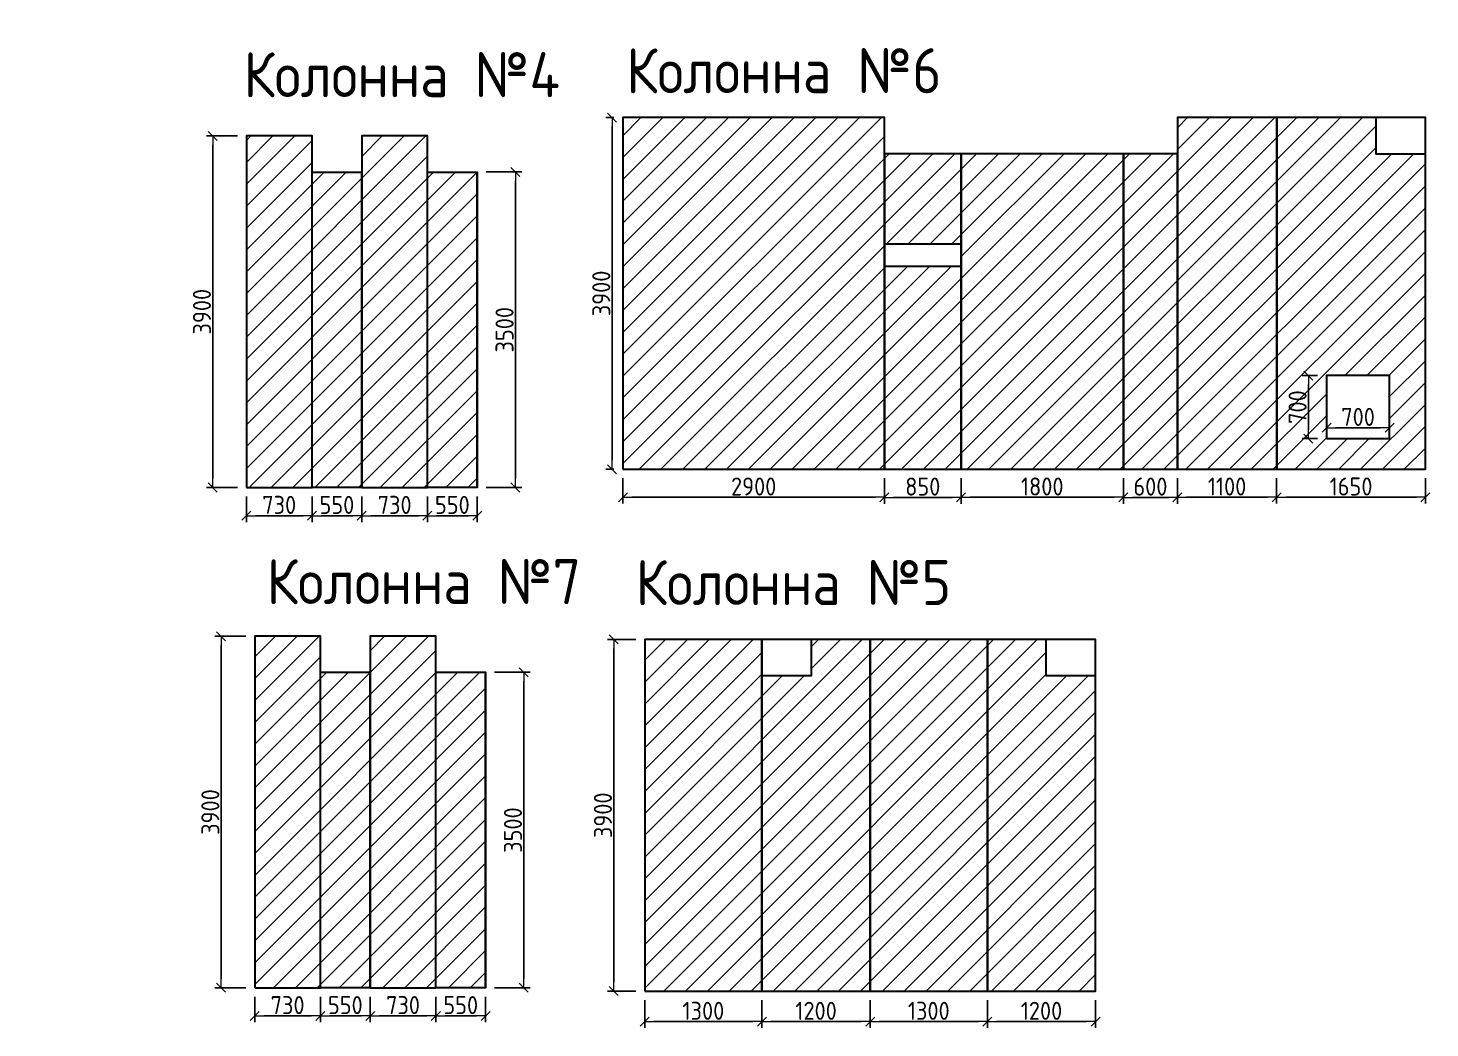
# Model space of a CAD drawing. Header units: millimetres. Extents: x 209 to 1046824, y -248937 to 510758.
# Drawn here: x 191689 to 207237, y 249976 to 261068 of the extents above; entities that cross this region are included whole.
import ezdxf

# ---------------------------------------------------------------- set-up
doc = ezdxf.new("R2010")
doc.units = ezdxf.units.MM
doc.layers.add('$AUDIT_BAD_LAYER1', color=7, linetype='Continuous')
for name, color, linetype, lineweight in [('Основные линии', 7, 'Continuous', 30), ('осново', 7, 'Continuous', 30), ('Пластиковые уголки', 1, 'Continuous', 30), ('Размеры', 7, 'Continuous', 15)]:
    doc.layers.add(name, color=color, linetype=linetype, lineweight=lineweight)
doc.styles.add('СПДС', font='isocpeur.ttf', dxfattribs={"width": 0.9})
doc.dimstyles.new('Размера А3', dxfattribs={"dimtxt": 200, "dimasz": 100, "dimexe": 70, "dimexo": 100, "dimgap": 20, "dimtad": 1, "dimdec": 0, "dimrnd": 10, "dimzin": 0, "dimdsep": 46, "dimtxsty": 'СПДС', "dimblk": 'ARROWHEAD_6', "dimcen": 1, "dimclrd": 256, "dimclre": 256, "dimclrt": 256, "dimazin": 0, "dimtfac": 1, "dimtdec": 0, "dimtmove": 2, "dimatfit": 3, "dimfxl": 1, "dimtolj": 1, "dimtzin": 0, "dimarcsym": 0})

# ---------------------------------------------------------------- blocks, each defined once
blk = doc.blocks.new('ARROWHEAD_6')
at = {"color": 0, "linetype": 'Continuous'}
for p, q in [((0, 0), (-1, 0)), ((-0.5, -0.5), (0.5, 0.5))]:
    blk.add_line(p, q, dxfattribs=at)
blk = doc.blocks.new('*D1653')
at = {"layer": 'Defpoints', "color": 0, "lineweight": 30, "transparency": 16777216}
for p in [(198287, 260074), (198167, 256174), (198287, 256174)]:
    blk.add_point(p, dxfattribs=at)
at = {"layer": 'Размеры', "lineweight": -2, "transparency": 16777216}
for p, q in [((198187, 260074), (198097, 260074)), ((198167, 259974), (198167, 256274)), ((198187, 256174), (198097, 256174))]:
    blk.add_line(p, q, dxfattribs=at)
at = {"layer": 'Размеры', "lineweight": -2, "transparency": 16777216, "xscale": 100, "yscale": 100, "zscale": 100}
for p, rotation in [((198167, 260074), 90), ((198167, 256174), 270)]:
    blk.add_blockref('ARROWHEAD_6', p, dxfattribs=dict(at, rotation=rotation))
at = {"layer": 'Размеры', "transparency": 16777216, "insert": (198047, 258124), "char_height": 200, "attachment_point": 5, "rotation": 90, "style": 'СПДС'}
blk.add_mtext('\\A1;3900', dxfattribs=at)
blk = doc.blocks.new('*D1654')
at = {"layer": 'Defpoints', "color": 0, "lineweight": 30, "transparency": 16777216}
for p in [(198287, 256174), (201187, 256174), (201187, 255862)]:
    blk.add_point(p, dxfattribs=at)
at = {"layer": 'Размеры', "lineweight": -2, "transparency": 16777216}
for p, q in [((198287, 256074), (198287, 255792)), ((201187, 256074), (201187, 255792)), ((198387, 255862), (201087, 255862))]:
    blk.add_line(p, q, dxfattribs=at)
at = {"layer": 'Размеры', "lineweight": -2, "transparency": 16777216, "xscale": 100, "yscale": 100, "zscale": 100, "rotation": 180}
blk.add_blockref('ARROWHEAD_6', (198287, 255862), dxfattribs=at)
at = {"layer": 'Размеры', "lineweight": -2, "transparency": 16777216, "xscale": 100, "yscale": 100, "zscale": 100}
blk.add_blockref('ARROWHEAD_6', (201187, 255862), dxfattribs=at)
at = {"layer": 'Размеры', "transparency": 16777216, "insert": (199737, 255982), "char_height": 200, "attachment_point": 5, "style": 'СПДС'}
blk.add_mtext('\\A1;2900', dxfattribs=at)
blk = doc.blocks.new('*D1655')
at = {"layer": 'Defpoints', "color": 0, "lineweight": 30, "transparency": 16777216}
for p in [(201187, 256174), (202037, 256174), (202037, 255861)]:
    blk.add_point(p, dxfattribs=at)
at = {"layer": 'Размеры', "lineweight": -2, "transparency": 16777216}
for p, q in [((201187, 256074), (201187, 255791)), ((202037, 256074), (202037, 255791)), ((201287, 255861), (201937, 255861))]:
    blk.add_line(p, q, dxfattribs=at)
at = {"layer": 'Размеры', "lineweight": -2, "transparency": 16777216, "xscale": 100, "yscale": 100, "zscale": 100, "rotation": 180}
blk.add_blockref('ARROWHEAD_6', (201187, 255861), dxfattribs=at)
at = {"layer": 'Размеры', "lineweight": -2, "transparency": 16777216, "xscale": 100, "yscale": 100, "zscale": 100}
blk.add_blockref('ARROWHEAD_6', (202037, 255861), dxfattribs=at)
at = {"layer": 'Размеры', "transparency": 16777216, "insert": (201612, 255981), "char_height": 200, "attachment_point": 5, "style": 'СПДС'}
blk.add_mtext('\\A1;850', dxfattribs=at)
blk = doc.blocks.new('*D1656')
at = {"layer": 'Defpoints', "color": 0, "lineweight": 30, "transparency": 16777216}
for p in [(202037, 256174), (203837, 256174), (203837, 255862)]:
    blk.add_point(p, dxfattribs=at)
at = {"layer": 'Размеры', "lineweight": -2, "transparency": 16777216}
for p, q in [((202037, 256074), (202037, 255792)), ((203837, 256074), (203837, 255792)), ((202137, 255862), (203737, 255862))]:
    blk.add_line(p, q, dxfattribs=at)
at = {"layer": 'Размеры', "lineweight": -2, "transparency": 16777216, "xscale": 100, "yscale": 100, "zscale": 100, "rotation": 180}
blk.add_blockref('ARROWHEAD_6', (202037, 255862), dxfattribs=at)
at = {"layer": 'Размеры', "lineweight": -2, "transparency": 16777216, "xscale": 100, "yscale": 100, "zscale": 100}
blk.add_blockref('ARROWHEAD_6', (203837, 255862), dxfattribs=at)
at = {"layer": 'Размеры', "transparency": 16777216, "insert": (202937, 255982), "char_height": 200, "attachment_point": 5, "style": 'СПДС'}
blk.add_mtext('\\A1;1800', dxfattribs=at)
blk = doc.blocks.new('*D1657')
at = {"layer": 'Defpoints', "color": 0, "lineweight": 30, "transparency": 16777216}
for p in [(203837, 256174), (204437, 256174), (204437, 255861)]:
    blk.add_point(p, dxfattribs=at)
at = {"layer": 'Размеры', "lineweight": -2, "transparency": 16777216}
for p, q in [((203837, 256074), (203837, 255791)), ((204437, 256074), (204437, 255791)), ((203937, 255861), (204337, 255861))]:
    blk.add_line(p, q, dxfattribs=at)
at = {"layer": 'Размеры', "lineweight": -2, "transparency": 16777216, "xscale": 100, "yscale": 100, "zscale": 100, "rotation": 180}
blk.add_blockref('ARROWHEAD_6', (203837, 255861), dxfattribs=at)
at = {"layer": 'Размеры', "lineweight": -2, "transparency": 16777216, "xscale": 100, "yscale": 100, "zscale": 100}
blk.add_blockref('ARROWHEAD_6', (204437, 255861), dxfattribs=at)
at = {"layer": 'Размеры', "transparency": 16777216, "insert": (204137, 255981), "char_height": 200, "attachment_point": 5, "style": 'СПДС'}
blk.add_mtext('\\A1;600', dxfattribs=at)
blk = doc.blocks.new('*D1658')
at = {"layer": 'Defpoints', "color": 0, "lineweight": 30, "transparency": 16777216}
for p in [(204437, 256174), (205537, 256174), (205537, 255862)]:
    blk.add_point(p, dxfattribs=at)
at = {"layer": 'Размеры', "lineweight": -2, "transparency": 16777216}
for p, q in [((204437, 256074), (204437, 255792)), ((205537, 256074), (205537, 255792)), ((204537, 255862), (205437, 255862))]:
    blk.add_line(p, q, dxfattribs=at)
at = {"layer": 'Размеры', "lineweight": -2, "transparency": 16777216, "xscale": 100, "yscale": 100, "zscale": 100, "rotation": 180}
blk.add_blockref('ARROWHEAD_6', (204437, 255862), dxfattribs=at)
at = {"layer": 'Размеры', "lineweight": -2, "transparency": 16777216, "xscale": 100, "yscale": 100, "zscale": 100}
blk.add_blockref('ARROWHEAD_6', (205537, 255862), dxfattribs=at)
at = {"layer": 'Размеры', "transparency": 16777216, "insert": (204987, 255982), "char_height": 200, "attachment_point": 5, "style": 'СПДС'}
blk.add_mtext('\\A1;1100', dxfattribs=at)
blk = doc.blocks.new('*D1659')
at = {"layer": 'Defpoints', "color": 0, "lineweight": 30, "transparency": 16777216}
for p in [(205537, 256174), (207187, 256174), (207187, 255862)]:
    blk.add_point(p, dxfattribs=at)
at = {"layer": 'Размеры', "lineweight": -2, "transparency": 16777216}
for p, q in [((205537, 256074), (205537, 255792)), ((207187, 256074), (207187, 255792)), ((205637, 255862), (207087, 255862))]:
    blk.add_line(p, q, dxfattribs=at)
at = {"layer": 'Размеры', "lineweight": -2, "transparency": 16777216, "xscale": 100, "yscale": 100, "zscale": 100, "rotation": 180}
blk.add_blockref('ARROWHEAD_6', (205537, 255862), dxfattribs=at)
at = {"layer": 'Размеры', "lineweight": -2, "transparency": 16777216, "xscale": 100, "yscale": 100, "zscale": 100}
blk.add_blockref('ARROWHEAD_6', (207187, 255862), dxfattribs=at)
at = {"layer": 'Размеры', "transparency": 16777216, "insert": (206362, 255982), "char_height": 200, "attachment_point": 5, "style": 'СПДС'}
blk.add_mtext('\\A1;1650', dxfattribs=at)
blk = doc.blocks.new('*D1660')
at = {"layer": 'Defpoints', "color": 0, "lineweight": 30, "transparency": 16777216}
for p in [(206790, 256634), (206090, 256513), (206790, 256513)]:
    blk.add_point(p, dxfattribs=at)
at = {"layer": 'Размеры', "lineweight": -2, "transparency": 16777216}
for p, q in [((206090, 256613), (206090, 256704)), ((206790, 256613), (206790, 256704)), ((206190, 256634), (206690, 256634))]:
    blk.add_line(p, q, dxfattribs=at)
at = {"layer": 'Размеры', "lineweight": -2, "transparency": 16777216, "xscale": 100, "yscale": 100, "zscale": 100, "rotation": 180}
blk.add_blockref('ARROWHEAD_6', (206090, 256634), dxfattribs=at)
at = {"layer": 'Размеры', "lineweight": -2, "transparency": 16777216, "xscale": 100, "yscale": 100, "zscale": 100}
blk.add_blockref('ARROWHEAD_6', (206790, 256634), dxfattribs=at)
at = {"layer": 'Размеры', "transparency": 16777216, "insert": (206440, 256754), "char_height": 200, "attachment_point": 5, "style": 'СПДС'}
blk.add_mtext('\\A1;700', dxfattribs=at)
blk = doc.blocks.new('*D1661')
at = {"layer": 'Defpoints', "color": 0, "lineweight": 30, "transparency": 16777216}
for p in [(206090, 257213), (205889, 256513), (206090, 256513)]:
    blk.add_point(p, dxfattribs=at)
at = {"layer": 'Размеры', "lineweight": -2, "transparency": 16777216}
for p, q in [((205990, 257213), (205819, 257213)), ((205889, 257113), (205889, 256613)), ((205990, 256513), (205819, 256513))]:
    blk.add_line(p, q, dxfattribs=at)
at = {"layer": 'Размеры', "lineweight": -2, "transparency": 16777216, "xscale": 100, "yscale": 100, "zscale": 100}
for p, rotation in [((205889, 257213), 90), ((205889, 256513), 270)]:
    blk.add_blockref('ARROWHEAD_6', p, dxfattribs=dict(at, rotation=rotation))
at = {"layer": 'Размеры', "transparency": 16777216, "insert": (205769, 256863), "char_height": 200, "attachment_point": 5, "rotation": 90, "style": 'СПДС'}
blk.add_mtext('\\A1;700', dxfattribs=at)
blk = doc.blocks.new('*D1671')
at = {"layer": 'Defpoints', "color": 0, "lineweight": 30, "transparency": 16777216}
for p in [(194111, 259871), (193738, 255971), (194111, 255971)]:
    blk.add_point(p, dxfattribs=at)
at = {"layer": 'Размеры', "lineweight": -2, "transparency": 16777216}
for p, q in [((194011, 259871), (193668, 259871)), ((193738, 259771), (193738, 256071)), ((194011, 255971), (193668, 255971))]:
    blk.add_line(p, q, dxfattribs=at)
at = {"layer": 'Размеры', "lineweight": -2, "transparency": 16777216, "xscale": 100, "yscale": 100, "zscale": 100}
for p, rotation in [((193738, 259871), 90), ((193738, 255971), 270)]:
    blk.add_blockref('ARROWHEAD_6', p, dxfattribs=dict(at, rotation=rotation))
at = {"layer": 'Размеры', "transparency": 16777216, "insert": (193618, 257921), "char_height": 200, "attachment_point": 5, "rotation": 90, "style": 'СПДС'}
blk.add_mtext('\\A1;3900', dxfattribs=at)
blk = doc.blocks.new('*D1672')
at = {"layer": 'Defpoints', "color": 0, "lineweight": 30, "transparency": 16777216}
for p in [(194111, 255971), (194839, 255971), (194839, 255658)]:
    blk.add_point(p, dxfattribs=at)
at = {"layer": 'Размеры', "lineweight": -2, "transparency": 16777216}
for p, q in [((194111, 255871), (194111, 255588)), ((194839, 255871), (194839, 255588)), ((194211, 255658), (194739, 255658))]:
    blk.add_line(p, q, dxfattribs=at)
at = {"layer": 'Размеры', "lineweight": -2, "transparency": 16777216, "xscale": 100, "yscale": 100, "zscale": 100, "rotation": 180}
blk.add_blockref('ARROWHEAD_6', (194111, 255658), dxfattribs=at)
at = {"layer": 'Размеры', "lineweight": -2, "transparency": 16777216, "xscale": 100, "yscale": 100, "zscale": 100}
blk.add_blockref('ARROWHEAD_6', (194839, 255658), dxfattribs=at)
at = {"layer": 'Размеры', "transparency": 16777216, "insert": (194475, 255778), "char_height": 200, "attachment_point": 5, "style": 'СПДС'}
blk.add_mtext('\\A1;730', dxfattribs=at)
blk = doc.blocks.new('*D1673')
at = {"layer": 'Defpoints', "color": 0, "lineweight": 30, "transparency": 16777216}
for p in [(194839, 255971), (195391, 255971), (194839, 255658)]:
    blk.add_point(p, dxfattribs=at)
at = {"layer": 'Размеры', "lineweight": -2, "transparency": 16777216}
for p, q in [((194839, 255871), (194839, 255588)), ((195391, 255871), (195391, 255588)), ((195291, 255658), (194939, 255658))]:
    blk.add_line(p, q, dxfattribs=at)
at = {"layer": 'Размеры', "lineweight": -2, "transparency": 16777216, "xscale": 100, "yscale": 100, "zscale": 100, "rotation": 180}
blk.add_blockref('ARROWHEAD_6', (194839, 255658), dxfattribs=at)
at = {"layer": 'Размеры', "lineweight": -2, "transparency": 16777216, "xscale": 100, "yscale": 100, "zscale": 100}
blk.add_blockref('ARROWHEAD_6', (195391, 255658), dxfattribs=at)
at = {"layer": 'Размеры', "transparency": 16777216, "insert": (195115, 255778), "char_height": 200, "attachment_point": 5, "style": 'СПДС'}
blk.add_mtext('\\A1;550', dxfattribs=at)
blk = doc.blocks.new('*D1647')
at = {"layer": 'Defpoints', "color": 0, "lineweight": 30, "transparency": 16777216}
for p in [(195391, 255971), (196119, 255971), (196119, 255658)]:
    blk.add_point(p, dxfattribs=at)
at = {"layer": 'Размеры', "lineweight": -2, "transparency": 16777216}
for p, q in [((195391, 255871), (195391, 255588)), ((196119, 255871), (196119, 255588)), ((195491, 255658), (196019, 255658))]:
    blk.add_line(p, q, dxfattribs=at)
at = {"layer": 'Размеры', "lineweight": -2, "transparency": 16777216, "xscale": 100, "yscale": 100, "zscale": 100, "rotation": 180}
blk.add_blockref('ARROWHEAD_6', (195391, 255658), dxfattribs=at)
at = {"layer": 'Размеры', "lineweight": -2, "transparency": 16777216, "xscale": 100, "yscale": 100, "zscale": 100}
blk.add_blockref('ARROWHEAD_6', (196119, 255658), dxfattribs=at)
at = {"layer": 'Размеры', "transparency": 16777216, "insert": (195755, 255778), "char_height": 200, "attachment_point": 5, "style": 'СПДС'}
blk.add_mtext('\\A1;730', dxfattribs=at)
blk = doc.blocks.new('*D1648')
at = {"layer": 'Defpoints', "color": 0, "lineweight": 30, "transparency": 16777216}
for p in [(196119, 255971), (196671, 255971), (196119, 255658)]:
    blk.add_point(p, dxfattribs=at)
at = {"layer": 'Размеры', "lineweight": -2, "transparency": 16777216}
for p, q in [((196119, 255871), (196119, 255588)), ((196671, 255871), (196671, 255588)), ((196571, 255658), (196219, 255658))]:
    blk.add_line(p, q, dxfattribs=at)
at = {"layer": 'Размеры', "lineweight": -2, "transparency": 16777216, "xscale": 100, "yscale": 100, "zscale": 100, "rotation": 180}
blk.add_blockref('ARROWHEAD_6', (196119, 255658), dxfattribs=at)
at = {"layer": 'Размеры', "lineweight": -2, "transparency": 16777216, "xscale": 100, "yscale": 100, "zscale": 100}
blk.add_blockref('ARROWHEAD_6', (196671, 255658), dxfattribs=at)
at = {"layer": 'Размеры', "transparency": 16777216, "insert": (196395, 255778), "char_height": 200, "attachment_point": 5, "style": 'СПДС'}
blk.add_mtext('\\A1;550', dxfattribs=at)
blk = doc.blocks.new('*D1674')
at = {"layer": 'Defpoints', "color": 0, "lineweight": 30, "transparency": 16777216}
for p in [(196671, 259471), (197094, 259471), (196671, 255971)]:
    blk.add_point(p, dxfattribs=at)
at = {"layer": 'Размеры', "lineweight": -2, "transparency": 16777216}
for p, q in [((196771, 259471), (197164, 259471)), ((197094, 256071), (197094, 259371)), ((196771, 255971), (197164, 255971))]:
    blk.add_line(p, q, dxfattribs=at)
at = {"layer": 'Размеры', "lineweight": -2, "transparency": 16777216, "xscale": 100, "yscale": 100, "zscale": 100}
for p, rotation in [((197094, 259471), 90), ((197094, 255971), 270)]:
    blk.add_blockref('ARROWHEAD_6', p, dxfattribs=dict(at, rotation=rotation))
at = {"layer": 'Размеры', "transparency": 16777216, "insert": (196974, 257721), "char_height": 200, "attachment_point": 5, "rotation": 90, "style": 'СПДС'}
blk.add_mtext('\\A1;3500', dxfattribs=at)
blk = doc.blocks.new('*D1675')
at = {"layer": 'Defpoints', "color": 0, "lineweight": 30, "transparency": 16777216}
for p in [(198529, 254285), (198185, 250385), (198529, 250385)]:
    blk.add_point(p, dxfattribs=at)
at = {"layer": 'Размеры', "lineweight": -2, "transparency": 16777216}
for p, q in [((198429, 254285), (198115, 254285)), ((198185, 254185), (198185, 250485)), ((198429, 250385), (198115, 250385))]:
    blk.add_line(p, q, dxfattribs=at)
at = {"layer": 'Размеры', "lineweight": -2, "transparency": 16777216, "xscale": 100, "yscale": 100, "zscale": 100}
for p, rotation in [((198185, 254285), 90), ((198185, 250385), 270)]:
    blk.add_blockref('ARROWHEAD_6', p, dxfattribs=dict(at, rotation=rotation))
at = {"layer": 'Размеры', "transparency": 16777216, "insert": (198065, 252335), "char_height": 200, "attachment_point": 5, "rotation": 90, "style": 'СПДС'}
blk.add_mtext('\\A1;3900', dxfattribs=at)
blk = doc.blocks.new('*D1649')
at = {"layer": 'Defpoints', "color": 0, "lineweight": 30, "transparency": 16777216}
for p in [(198529, 250385), (199829, 250385), (199829, 250046)]:
    blk.add_point(p, dxfattribs=at)
at = {"layer": 'Размеры', "lineweight": -2, "transparency": 16777216}
for p, q in [((198529, 250285), (198529, 249976)), ((199829, 250285), (199829, 249976)), ((198629, 250046), (199729, 250046))]:
    blk.add_line(p, q, dxfattribs=at)
at = {"layer": 'Размеры', "lineweight": -2, "transparency": 16777216, "xscale": 100, "yscale": 100, "zscale": 100, "rotation": 180}
blk.add_blockref('ARROWHEAD_6', (198529, 250046), dxfattribs=at)
at = {"layer": 'Размеры', "lineweight": -2, "transparency": 16777216, "xscale": 100, "yscale": 100, "zscale": 100}
blk.add_blockref('ARROWHEAD_6', (199829, 250046), dxfattribs=at)
at = {"layer": 'Размеры', "transparency": 16777216, "insert": (199179, 250166), "char_height": 200, "attachment_point": 5, "style": 'СПДС'}
blk.add_mtext('\\A1;1300', dxfattribs=at)
blk = doc.blocks.new('*D1650')
at = {"layer": 'Defpoints', "color": 0, "lineweight": 30, "transparency": 16777216}
for p in [(199829, 250385), (201029, 250385), (201029, 250046)]:
    blk.add_point(p, dxfattribs=at)
at = {"layer": 'Размеры', "lineweight": -2, "transparency": 16777216}
for p, q in [((199829, 250285), (199829, 249976)), ((201029, 250285), (201029, 249976)), ((199929, 250046), (200929, 250046))]:
    blk.add_line(p, q, dxfattribs=at)
at = {"layer": 'Размеры', "lineweight": -2, "transparency": 16777216, "xscale": 100, "yscale": 100, "zscale": 100, "rotation": 180}
blk.add_blockref('ARROWHEAD_6', (199829, 250046), dxfattribs=at)
at = {"layer": 'Размеры', "lineweight": -2, "transparency": 16777216, "xscale": 100, "yscale": 100, "zscale": 100}
blk.add_blockref('ARROWHEAD_6', (201029, 250046), dxfattribs=at)
at = {"layer": 'Размеры', "transparency": 16777216, "insert": (200429, 250166), "char_height": 200, "attachment_point": 5, "style": 'СПДС'}
blk.add_mtext('\\A1;1200', dxfattribs=at)
blk = doc.blocks.new('*D1651')
at = {"layer": 'Defpoints', "color": 0, "lineweight": 30, "transparency": 16777216}
for p in [(201029, 250385), (202329, 250385), (202329, 250046)]:
    blk.add_point(p, dxfattribs=at)
at = {"layer": 'Размеры', "lineweight": -2, "transparency": 16777216}
for p, q in [((201029, 250285), (201029, 249976)), ((202329, 250285), (202329, 249976)), ((201129, 250046), (202229, 250046))]:
    blk.add_line(p, q, dxfattribs=at)
at = {"layer": 'Размеры', "lineweight": -2, "transparency": 16777216, "xscale": 100, "yscale": 100, "zscale": 100, "rotation": 180}
blk.add_blockref('ARROWHEAD_6', (201029, 250046), dxfattribs=at)
at = {"layer": 'Размеры', "lineweight": -2, "transparency": 16777216, "xscale": 100, "yscale": 100, "zscale": 100}
blk.add_blockref('ARROWHEAD_6', (202329, 250046), dxfattribs=at)
at = {"layer": 'Размеры', "transparency": 16777216, "insert": (201679, 250166), "char_height": 200, "attachment_point": 5, "style": 'СПДС'}
blk.add_mtext('\\A1;1300', dxfattribs=at)
blk = doc.blocks.new('*D1652')
at = {"layer": 'Defpoints', "color": 0, "lineweight": 30, "transparency": 16777216}
for p in [(202329, 250385), (203529, 250385), (203529, 250046)]:
    blk.add_point(p, dxfattribs=at)
at = {"layer": 'Размеры', "lineweight": -2, "transparency": 16777216}
for p, q in [((202329, 250285), (202329, 249976)), ((203529, 250285), (203529, 249976)), ((202429, 250046), (203429, 250046))]:
    blk.add_line(p, q, dxfattribs=at)
at = {"layer": 'Размеры', "lineweight": -2, "transparency": 16777216, "xscale": 100, "yscale": 100, "zscale": 100, "rotation": 180}
blk.add_blockref('ARROWHEAD_6', (202329, 250046), dxfattribs=at)
at = {"layer": 'Размеры', "lineweight": -2, "transparency": 16777216, "xscale": 100, "yscale": 100, "zscale": 100}
blk.add_blockref('ARROWHEAD_6', (203529, 250046), dxfattribs=at)
at = {"layer": 'Размеры', "transparency": 16777216, "insert": (202929, 250166), "char_height": 200, "attachment_point": 5, "style": 'СПДС'}
blk.add_mtext('\\A1;1200', dxfattribs=at)
blk = doc.blocks.new('*D1639')
at = {"layer": 'Defpoints', "color": 0, "lineweight": 30, "transparency": 16777216}
for p in [(194204, 254321), (193831, 250421), (194204, 250421)]:
    blk.add_point(p, dxfattribs=at)
at = {"layer": 'Размеры', "lineweight": -2, "transparency": 16777216}
for p, q in [((194104, 254321), (193761, 254321)), ((193831, 254221), (193831, 250521)), ((194104, 250421), (193761, 250421))]:
    blk.add_line(p, q, dxfattribs=at)
at = {"layer": 'Размеры', "lineweight": -2, "transparency": 16777216, "xscale": 100, "yscale": 100, "zscale": 100}
for p, rotation in [((193831, 254321), 90), ((193831, 250421), 270)]:
    blk.add_blockref('ARROWHEAD_6', p, dxfattribs=dict(at, rotation=rotation))
at = {"layer": 'Размеры', "transparency": 16777216, "insert": (193711, 252371), "char_height": 200, "attachment_point": 5, "rotation": 90, "style": 'СПДС'}
blk.add_mtext('\\A1;3900', dxfattribs=at)
blk = doc.blocks.new('*D1640')
at = {"layer": 'Defpoints', "color": 0, "lineweight": 30, "transparency": 16777216}
for p in [(194204, 250421), (194932, 250421), (194932, 250109)]:
    blk.add_point(p, dxfattribs=at)
at = {"layer": 'Размеры', "lineweight": -2, "transparency": 16777216}
for p, q in [((194204, 250321), (194204, 250039)), ((194932, 250321), (194932, 250039)), ((194304, 250109), (194832, 250109))]:
    blk.add_line(p, q, dxfattribs=at)
at = {"layer": 'Размеры', "lineweight": -2, "transparency": 16777216, "xscale": 100, "yscale": 100, "zscale": 100, "rotation": 180}
blk.add_blockref('ARROWHEAD_6', (194204, 250109), dxfattribs=at)
at = {"layer": 'Размеры', "lineweight": -2, "transparency": 16777216, "xscale": 100, "yscale": 100, "zscale": 100}
blk.add_blockref('ARROWHEAD_6', (194932, 250109), dxfattribs=at)
at = {"layer": 'Размеры', "transparency": 16777216, "insert": (194568, 250229), "char_height": 200, "attachment_point": 5, "style": 'СПДС'}
blk.add_mtext('\\A1;730', dxfattribs=at)
blk = doc.blocks.new('*D1641')
at = {"layer": 'Defpoints', "color": 0, "lineweight": 30, "transparency": 16777216}
for p in [(194932, 250421), (195484, 250421), (194932, 250109)]:
    blk.add_point(p, dxfattribs=at)
at = {"layer": 'Размеры', "lineweight": -2, "transparency": 16777216}
for p, q in [((194932, 250321), (194932, 250039)), ((195484, 250321), (195484, 250039)), ((195384, 250109), (195032, 250109))]:
    blk.add_line(p, q, dxfattribs=at)
at = {"layer": 'Размеры', "lineweight": -2, "transparency": 16777216, "xscale": 100, "yscale": 100, "zscale": 100, "rotation": 180}
blk.add_blockref('ARROWHEAD_6', (194932, 250109), dxfattribs=at)
at = {"layer": 'Размеры', "lineweight": -2, "transparency": 16777216, "xscale": 100, "yscale": 100, "zscale": 100}
blk.add_blockref('ARROWHEAD_6', (195484, 250109), dxfattribs=at)
at = {"layer": 'Размеры', "transparency": 16777216, "insert": (195208, 250229), "char_height": 200, "attachment_point": 5, "style": 'СПДС'}
blk.add_mtext('\\A1;550', dxfattribs=at)
blk = doc.blocks.new('*D1642')
at = {"layer": 'Defpoints', "color": 0, "lineweight": 30, "transparency": 16777216}
for p in [(195484, 250421), (196212, 250421), (196212, 250109)]:
    blk.add_point(p, dxfattribs=at)
at = {"layer": 'Размеры', "lineweight": -2, "transparency": 16777216}
for p, q in [((195484, 250321), (195484, 250039)), ((196212, 250321), (196212, 250039)), ((195584, 250109), (196112, 250109))]:
    blk.add_line(p, q, dxfattribs=at)
at = {"layer": 'Размеры', "lineweight": -2, "transparency": 16777216, "xscale": 100, "yscale": 100, "zscale": 100, "rotation": 180}
blk.add_blockref('ARROWHEAD_6', (195484, 250109), dxfattribs=at)
at = {"layer": 'Размеры', "lineweight": -2, "transparency": 16777216, "xscale": 100, "yscale": 100, "zscale": 100}
blk.add_blockref('ARROWHEAD_6', (196212, 250109), dxfattribs=at)
at = {"layer": 'Размеры', "transparency": 16777216, "insert": (195848, 250229), "char_height": 200, "attachment_point": 5, "style": 'СПДС'}
blk.add_mtext('\\A1;730', dxfattribs=at)
blk = doc.blocks.new('*D1643')
at = {"layer": 'Defpoints', "color": 0, "lineweight": 30, "transparency": 16777216}
for p in [(196212, 250421), (196764, 250421), (196212, 250109)]:
    blk.add_point(p, dxfattribs=at)
at = {"layer": 'Размеры', "lineweight": -2, "transparency": 16777216}
for p, q in [((196212, 250321), (196212, 250039)), ((196764, 250321), (196764, 250039)), ((196664, 250109), (196312, 250109))]:
    blk.add_line(p, q, dxfattribs=at)
at = {"layer": 'Размеры', "lineweight": -2, "transparency": 16777216, "xscale": 100, "yscale": 100, "zscale": 100, "rotation": 180}
blk.add_blockref('ARROWHEAD_6', (196212, 250109), dxfattribs=at)
at = {"layer": 'Размеры', "lineweight": -2, "transparency": 16777216, "xscale": 100, "yscale": 100, "zscale": 100}
blk.add_blockref('ARROWHEAD_6', (196764, 250109), dxfattribs=at)
at = {"layer": 'Размеры', "transparency": 16777216, "insert": (196488, 250229), "char_height": 200, "attachment_point": 5, "style": 'СПДС'}
blk.add_mtext('\\A1;550', dxfattribs=at)
blk = doc.blocks.new('*D1644')
at = {"layer": 'Defpoints', "color": 0, "lineweight": 30, "transparency": 16777216}
for p in [(196764, 253921), (197187, 253921), (196764, 250421)]:
    blk.add_point(p, dxfattribs=at)
at = {"layer": 'Размеры', "lineweight": -2, "transparency": 16777216}
for p, q in [((196864, 253921), (197257, 253921)), ((197187, 250521), (197187, 253821)), ((196864, 250421), (197257, 250421))]:
    blk.add_line(p, q, dxfattribs=at)
at = {"layer": 'Размеры', "lineweight": -2, "transparency": 16777216, "xscale": 100, "yscale": 100, "zscale": 100}
for p, rotation in [((197187, 253921), 90), ((197187, 250421), 270)]:
    blk.add_blockref('ARROWHEAD_6', p, dxfattribs=dict(at, rotation=rotation))
at = {"layer": 'Размеры', "transparency": 16777216, "insert": (197067, 252171), "char_height": 200, "attachment_point": 5, "rotation": 90, "style": 'СПДС'}
blk.add_mtext('\\A1;3500', dxfattribs=at)

msp = doc.modelspace()

# ---------------------------------------------------------------- hatches: boundary and pattern name
at = {"layer": '$AUDIT_BAD_LAYER1', "transparency": 33554559}
h = msp.add_hatch(dxfattribs=at)
h.set_pattern_fill('ANSI31', color=3, scale=54)
h.paths.add_polyline_path([(192759.4, 271255.3), (191689.4, 271255.3), (191689.4, 267355.3), (192759.4, 267355.3)])
h.paths.add_polyline_path([(194259.4, 271255.3), (192759.4, 271255.3), (192759.4, 267355.3), (194259.4, 267355.3)])
h.paths.add_polyline_path([(195329.4, 271255.3), (194259.4, 271255.3), (194259.4, 267355.3), (195329.4, 267355.3)])
h.paths.add_polyline_path([(196829.4, 270855.3), (196279.4, 270855.3), (196279.4, 271255.3), (195329.4, 271255.3), (195329.4, 267355.3), (196829.4, 267355.3)])
h.paths.add_polyline_path([(196310.2, 268416.6), (196310.2, 267716.6), (195610.2, 267716.6), (195610.2, 268416.6)], flags=16)
h.paths.add_polyline_path([(195047.6, 265767.1), (194319.6, 265767.1), (194319.6, 261867.1), (195047.6, 261867.1)])
h.paths.add_polyline_path([(195599.6, 265767.1), (195047.6, 265767.1), (195047.6, 261867.1), (195599.6, 261867.1)])
h.paths.add_polyline_path([(196327.6, 265367.1), (196327.6, 265767.1), (195599.6, 265767.1), (195599.6, 261867.1), (196327.6, 261867.1)])
h.paths.add_polyline_path([(196879.6, 265367.1), (196327.6, 265367.1), (196327.6, 261867.1), (196879.6, 261867.1)])
h.paths.add_polyline_path([(199422.2, 265629.8), (198384.9, 265629.8), (198384.9, 261729.8), (199422.2, 261729.8)])
h.paths.add_polyline_path([(202050.4, 265629.8), (199422.2, 265629.8), (199422.2, 261729.8), (202050.4, 261729.8)])
h.paths.add_polyline_path([(203087.7, 265629.8), (202050.4, 265629.8), (202050.4, 261729.8), (203087.7, 261729.8)])
h.paths.add_polyline_path([(205716, 265629.8), (204818, 265629.8), (204818, 265229.8), (204268, 265229.8), (204268, 265629.8), (203087.7, 265629.8), (203087.7, 261729.8), (205716, 261729.8)])
h.paths.add_polyline_path([(194838.7, 259470.5), (194838.7, 259870.5), (194110.7, 259870.5), (194110.7, 255970.5), (194838.7, 255970.5)])
h.paths.add_polyline_path([(195390.7, 259470.5), (194838.7, 259470.5), (194838.7, 255970.5), (195390.7, 255970.5)])
h.paths.add_polyline_path([(196118.7, 259470.5), (196118.7, 259870.5), (195390.7, 259870.5), (195390.7, 255970.5), (196118.7, 255970.5)])
h.paths.add_polyline_path([(196670.7, 259470.5), (196118.7, 259470.5), (196118.7, 255970.5), (196670.7, 255970.5)])
h.paths.add_polyline_path([(201187.2, 258423.7), (201187.2, 258673.7), (201187.2, 259673.7), (201187.2, 260073.7), (198287.2, 260073.7), (198287.2, 256173.7), (201187.2, 256173.7)])
h.paths.add_polyline_path([(202037.2, 258423.7), (201187.2, 258423.7), (201187.2, 256173.7), (202037.2, 256173.7)])
h.paths.add_polyline_path([(202037.2, 259673.7), (201187.2, 259673.7), (201187.2, 258673.7), (202037.2, 258673.7)])
h.paths.add_polyline_path([(203837.2, 259673.7), (202037.2, 259673.7), (202037.2, 258673.7), (202037.2, 256173.7), (203837.2, 256173.7)])
h.paths.add_polyline_path([(207187.2, 259673.7), (206637.2, 259673.7), (206637.2, 260073.7), (205537.2, 260073.7), (205537.2, 256173.7), (207187.2, 256173.7)])
h.paths.add_polyline_path([(206789.5, 257212.9), (206789.5, 256512.9), (206089.5, 256512.9), (206089.5, 257212.9)], flags=16)
h.paths.add_polyline_path([(205537.2, 260073.7), (204437.2, 260073.7), (204437.2, 256173.7), (205537.2, 256173.7)])
h.paths.add_polyline_path([(204437.2, 259673.7), (203837.2, 259673.7), (203837.2, 256173.7), (204437.2, 256173.7)])
h.paths.add_polyline_path([(194931.7, 253921.4), (194931.7, 254321.4), (194203.7, 254321.4), (194203.7, 250421.4), (194931.7, 250421.4)])
h.paths.add_polyline_path([(195483.7, 253921.4), (194931.7, 253921.4), (194931.7, 250421.4), (195483.7, 250421.4)])
h.paths.add_polyline_path([(196211.7, 253921.4), (196211.7, 254321.4), (195483.7, 254321.4), (195483.7, 250421.4), (196211.7, 250421.4)])
h.paths.add_polyline_path([(196763.7, 253921.4), (196211.7, 253921.4), (196211.7, 250421.4), (196763.7, 250421.4)])
h.paths.add_polyline_path([(199828.9, 253884.7), (199828.9, 254284.7), (198528.9, 254284.7), (198528.9, 250384.7), (199828.9, 250384.7)])
h.paths.add_polyline_path([(201028.9, 254284.7), (200378.9, 254284.7), (200378.9, 253884.7), (199828.9, 253884.7), (199828.9, 250384.7), (201028.9, 250384.7)])
h.paths.add_polyline_path([(202328.9, 254284.7), (201028.9, 254284.7), (201028.9, 250384.7), (202328.9, 250384.7)])
h.paths.add_polyline_path([(203528.9, 253884.7), (202978.9, 253884.7), (202978.9, 254284.7), (202328.9, 254284.7), (202328.9, 250384.7), (203528.9, 250384.7)])

# ---------------------------------------------------------------- linework, layer by layer
at = {"layer": 'Основные линии'}
for points in [[(198287.2, 256173.7), (201187.2, 256173.7), (201187.2, 260073.7), (198287.2, 260073.7)], [(204437.2, 256173.7), (205537.2, 256173.7), (205537.2, 260073.7), (204437.2, 260073.7)], [(205537.2, 256173.7), (207187.2, 256173.7), (207187.2, 260073.7), (205537.2, 260073.7)], [(207187.2, 260073.7), (206637.2, 260073.7), (206637.2, 259673.7), (207187.2, 259673.7)], [(194110.7, 255970.5), (194838.7, 255970.5), (194838.7, 259870.5), (194110.7, 259870.5)], [(195390.7, 255970.5), (196118.7, 255970.5), (196118.7, 259870.5), (195390.7, 259870.5)], [(201187.2, 256173.7), (202037.2, 256173.7), (202037.2, 259673.7), (201187.2, 259673.7)], [(202037.2, 256173.7), (203837.2, 256173.7), (203837.2, 259673.7), (202037.2, 259673.7)], [(203837.2, 256173.7), (204437.2, 256173.7), (204437.2, 259673.7), (203837.2, 259673.7)], [(194838.7, 255970.5), (194838.7, 259470.5), (195390.7, 259470.5), (195390.7, 255970.5)], [(196118.7, 255970.5), (196118.7, 259470.5), (196670.7, 259470.5), (196670.7, 255970.5)], [(201187.2, 258673.7), (202037.2, 258673.7), (202037.2, 258423.7), (201187.2, 258423.7)], [(206089.5, 256512.9), (206789.5, 256512.9), (206789.5, 257212.9), (206089.5, 257212.9)], [(194203.7, 250421.4), (194931.7, 250421.4), (194931.7, 254321.4), (194203.7, 254321.4)], [(195483.7, 250421.4), (196211.7, 250421.4), (196211.7, 254321.4), (195483.7, 254321.4)], [(198528.9, 250384.7), (199828.9, 250384.7), (199828.9, 254284.7), (198528.9, 254284.7)], [(199828.9, 250384.7), (201028.9, 250384.7), (201028.9, 254284.7), (199828.9, 254284.7)], [(200378.9, 254284.7), (199828.9, 254284.7), (199828.9, 253884.7), (200378.9, 253884.7)], [(201028.9, 250384.7), (202328.9, 250384.7), (202328.9, 254284.7), (201028.9, 254284.7)], [(202328.9, 250384.7), (203528.9, 250384.7), (203528.9, 254284.7), (202328.9, 254284.7)], [(203528.9, 254284.7), (202978.9, 254284.7), (202978.9, 253884.7), (203528.9, 253884.7)], [(194931.7, 250421.4), (194931.7, 253921.4), (195483.7, 253921.4), (195483.7, 250421.4)], [(196211.7, 250421.4), (196211.7, 253921.4), (196763.7, 253921.4), (196763.7, 250421.4)]]:
    msp.add_lwpolyline(points, close=True, dxfattribs=at)
at = {"layer": 'Пластиковые уголки'}
for points in [[(205537.2, 256173.7), (205537.2, 260073.7)], [(201187.2, 258673.7), (201187.2, 259673.7)], [(202037.2, 258673.7), (202037.2, 259673.7)], [(204437.2, 256173.7), (204437.2, 259673.7)], [(207187.2, 256173.7), (207187.2, 259673.7)], [(194838.7, 255970.5), (194838.7, 259470.5)], [(195390.7, 255970.5), (195390.7, 259470.5)], [(196118.7, 255970.5), (196118.7, 259470.5)], [(196670.7, 255970.5), (196670.7, 259470.5)], [(201187.2, 256173.7), (201187.2, 258423.7)], [(202037.2, 256173.7), (202037.2, 258423.7)], [(201028.9, 250384.7), (201028.9, 254284.7)], [(202328.9, 250384.7), (202328.9, 254284.7)], [(194931.7, 250421.4), (194931.7, 253921.4)], [(195483.7, 250421.4), (195483.7, 253921.4)], [(196211.7, 250421.4), (196211.7, 253921.4)], [(196763.7, 250421.4), (196763.7, 253921.4)], [(199828.9, 250384.7), (199828.9, 253884.7)], [(203528.9, 250384.7), (203528.9, 253884.7)]]:
    msp.add_lwpolyline(points, dxfattribs=at)

# ---------------------------------------------------------------- texts
at = {"layer": 'осново', "char_height": 500, "attachment_point": 1, "style": 'СПДС'}
for s, insert in [('Колонна №4', (194080.3, 260800.6)), ('Колонна №6', (198324.6, 260844.5)), ('Колонна №7', (194336.5, 255177.1)), ('Колонна №5', (198428.9, 255166.9))]:
    msp.add_mtext_dynamic_manual_height_columns(s, width=3618.872, gutter_width=1678.4, heights=[0], dxfattribs=dict(at, insert=insert))

# ---------------------------------------------------------------- dimensions: what is measured, and where the dimension line sits
at = {"layer": 'Размеры'}
for base, p1, p2, picture, middle in [((198166.9, 256173.7), (198287.2, 260073.7), (198287.2, 256173.7), '*D1653', (198046.9, 258123.7)), ((193737.7, 255970.5), (194110.7, 259870.5), (194110.7, 255970.5), '*D1671', (193617.7, 257920.5)), ((197094.3, 259470.5), (196670.7, 255970.5), (196670.7, 259470.5), '*D1674', (196974.3, 257720.5)), ((205888.8, 256512.9), (206089.5, 257212.9), (206089.5, 256512.9), '*D1661', (205768.8, 256862.9)), ((193830.7, 250421.4), (194203.7, 254321.4), (194203.7, 250421.4), '*D1639', (193710.7, 252371.4)), ((198185.2, 250384.7), (198528.9, 254284.7), (198528.9, 250384.7), '*D1675', (198065.2, 252334.7)), ((197187.2, 253921.4), (196763.7, 250421.4), (196763.7, 253921.4), '*D1644', (197067.2, 252171.4))]:
    dim = msp.add_linear_dim(base=base, p1=p1, p2=p2, angle=90, dimstyle='Размера А3', dxfattribs=at)
    dim.commit()
    dim.dimension.update_dxf_attribs({"geometry": picture, "text_midpoint": middle})
for base, p1, p2, picture, middle in [((206789.5, 256634.3), (206089.5, 256512.9), (206789.5, 256512.9), '*D1660', (206439.5, 256754.3)), ((201187.2, 255861.8), (198287.2, 256173.7), (201187.2, 256173.7), '*D1654', (199737.2, 255981.8)), ((202037.2, 255861.4), (201187.2, 256173.7), (202037.2, 256173.7), '*D1655', (201612.2, 255981.4)), ((203837.2, 255861.8), (202037.2, 256173.7), (203837.2, 256173.7), '*D1656', (202937.2, 255981.8)), ((204437.2, 255861.4), (203837.2, 256173.7), (204437.2, 256173.7), '*D1657', (204137.2, 255981.4)), ((205537.2, 255861.8), (204437.2, 256173.7), (205537.2, 256173.7), '*D1658', (204987.2, 255981.8)), ((207187.2, 255861.8), (205537.2, 256173.7), (207187.2, 256173.7), '*D1659', (206362.2, 255981.8)), ((194838.7, 255657.9), (194110.7, 255970.5), (194838.7, 255970.5), '*D1672', (194474.7, 255777.9)), ((194838.7, 255657.9), (195390.7, 255970.5), (194838.7, 255970.5), '*D1673', (195114.7, 255777.9)), ((196118.7, 255657.9), (195390.7, 255970.5), (196118.7, 255970.5), '*D1647', (195754.7, 255777.9)), ((196118.7, 255657.9), (196670.7, 255970.5), (196118.7, 255970.5), '*D1648', (196394.7, 255777.9)), ((194931.7, 250108.8), (194203.7, 250421.4), (194931.7, 250421.4), '*D1640', (194567.7, 250228.8)), ((194931.7, 250108.8), (195483.7, 250421.4), (194931.7, 250421.4), '*D1641', (195207.7, 250228.8)), ((196211.7, 250108.8), (195483.7, 250421.4), (196211.7, 250421.4), '*D1642', (195847.7, 250228.8)), ((196211.7, 250108.8), (196763.7, 250421.4), (196211.7, 250421.4), '*D1643', (196487.7, 250228.8)), ((199828.9, 250045.6), (198528.9, 250384.7), (199828.9, 250384.7), '*D1649', (199178.9, 250165.6)), ((201028.9, 250045.6), (199828.9, 250384.7), (201028.9, 250384.7), '*D1650', (200428.9, 250165.6)), ((202328.9, 250045.6), (201028.9, 250384.7), (202328.9, 250384.7), '*D1651', (201678.9, 250165.6)), ((203528.9, 250046), (202328.9, 250384.7), (203528.9, 250384.7), '*D1652', (202928.9, 250166))]:
    dim = msp.add_linear_dim(base=base, p1=p1, p2=p2, dimstyle='Размера А3', dxfattribs=at)
    dim.commit()
    dim.dimension.update_dxf_attribs({"geometry": picture, "text_midpoint": middle})

doc.saveas('drawing.dxf')
